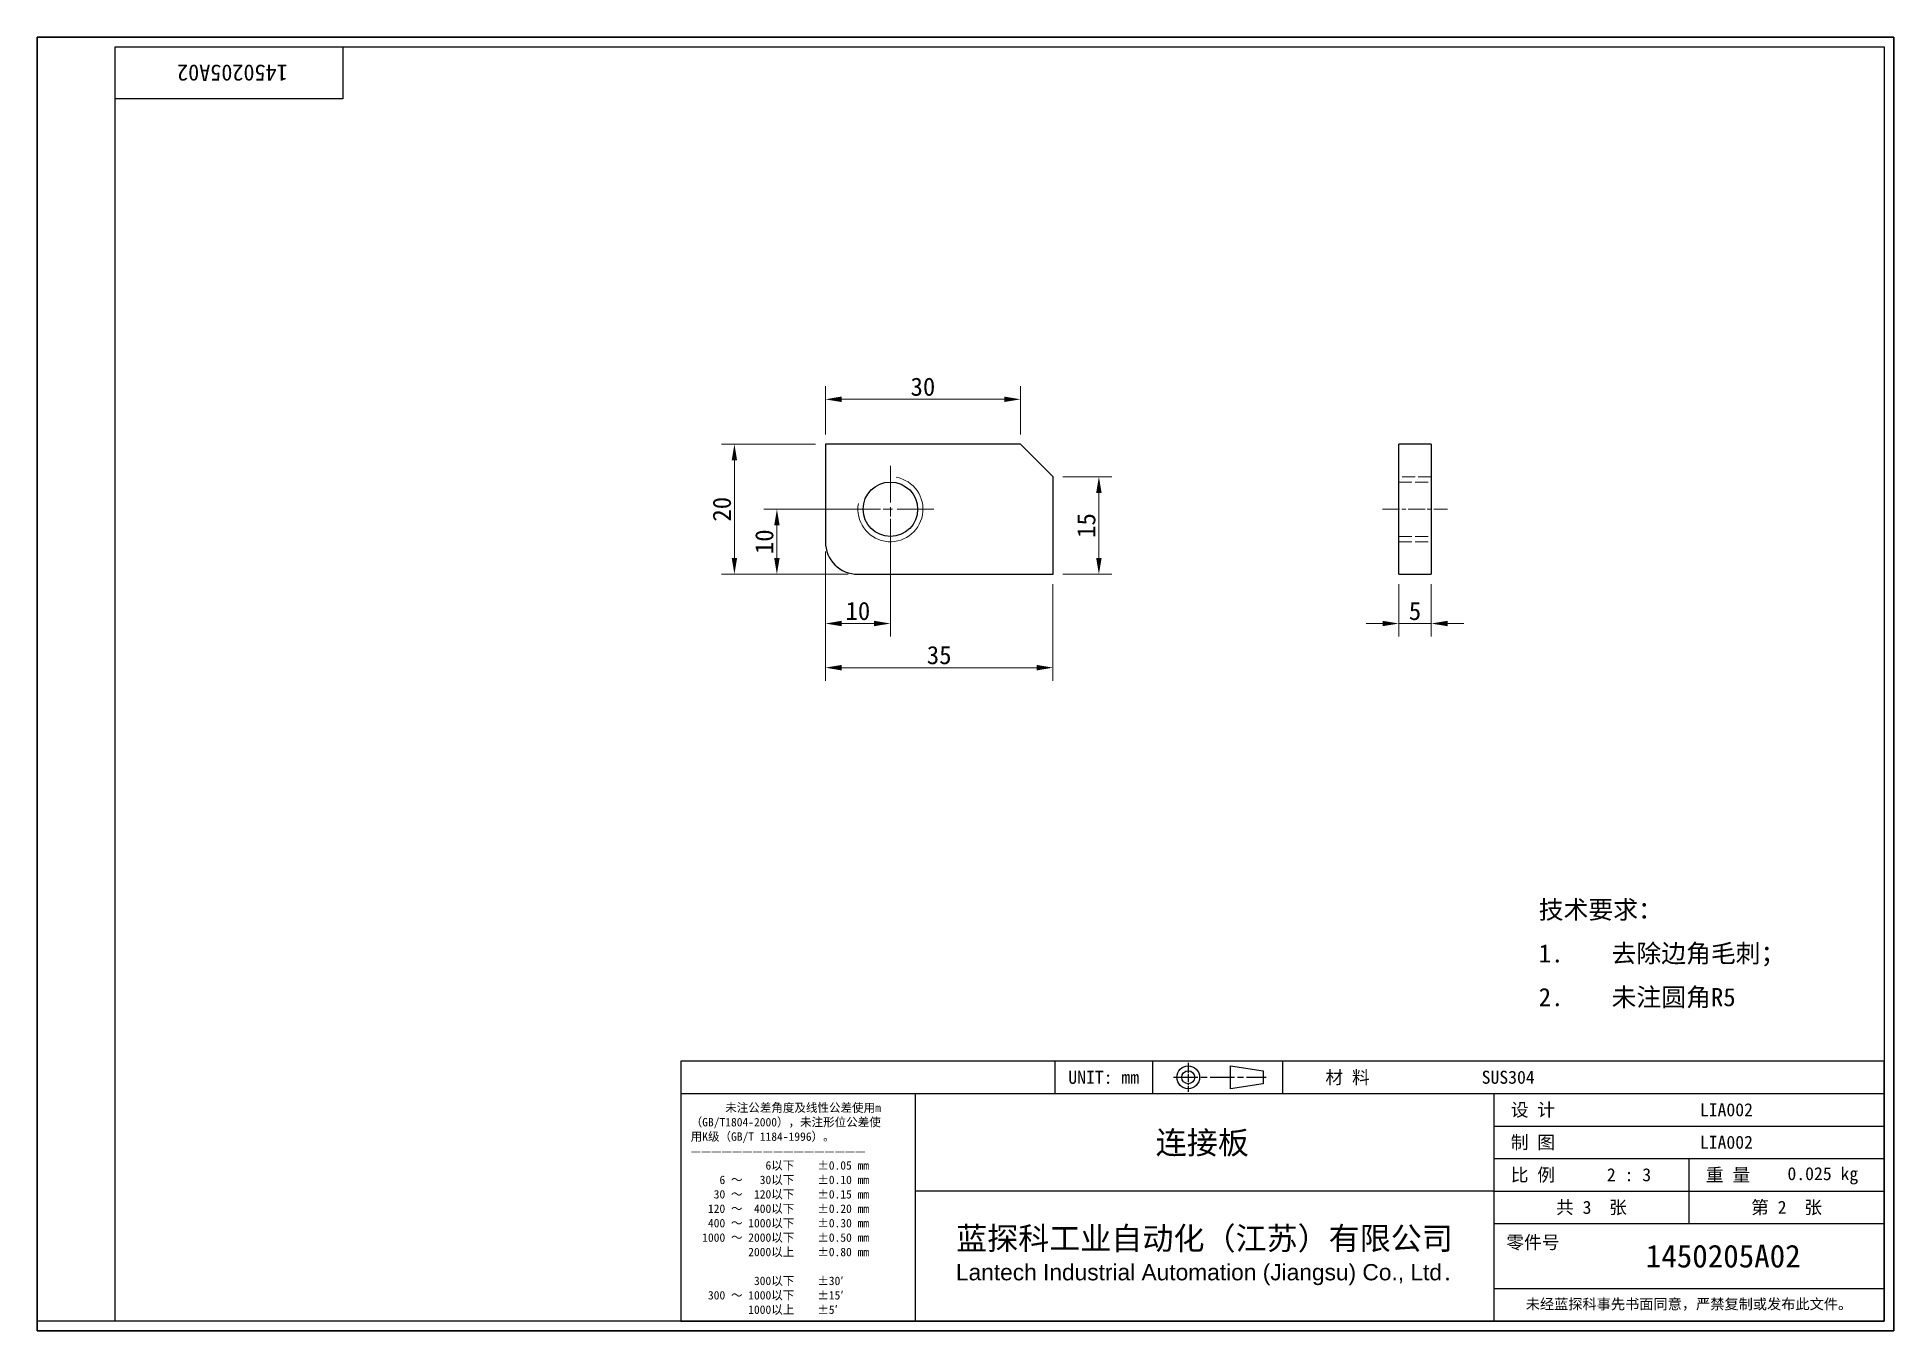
# Model space of a CAD drawing. Header units: millimetres. Extents: x 6 to 292, y 5 to 205.
import ezdxf
from ezdxf.enums import TextEntityAlignment as Align

# ---------------------------------------------------------------- set-up
doc = ezdxf.new("R2010")
doc.units = ezdxf.units.MM
doc.linetypes.add('CHAIN', pattern=[0.3543, 0.2362, -0.0295, 0.0591, -0.0295])
doc.linetypes.add('DASHED', pattern=[0.2067, 0.1654, -0.0413])
for name, color, linetype, lineweight in [('1', 7, 'Continuous', 18), ('可见 (ISO)', 7, 'Continuous', 25), ('可见窄的 (ISO)', 7, 'Continuous', 18), ('图框 (ISO)', 7, 'Continuous', 35), ('标题 (ISO)', 7, 'Continuous', 25)]:
    doc.layers.add(name, color=color, linetype=linetype, lineweight=lineweight)
for name, color, linetype, lineweight, true_color in [('中心标记 (ISO)', 1, 'CHAIN', 18, 0xff0000), ('中心线 (ISO)', 1, 'CHAIN', 18, 0xff0000), ('尺寸 (ISO)', 7, 'Continuous', 18, 0x008000), ('符号 (ISO)', 7, 'Continuous', 18, 0x008000), ('隐藏 (ISO)', 5, 'DASHED', 18, 0x0000ff)]:
    doc.layers.add(name, color=color, linetype=linetype, lineweight=lineweight, true_color=true_color)
doc.styles.add('文本样式164', font='SimSun.ttf')
doc.styles.add('文本样式165', font='SimSun.ttf')
doc.styles.add('文本样式74', font='SimSun.ttf')
doc.styles.add('最新国标', font='simfang.ttf')
doc.styles.add('注释文本 (ISO)', font='simfang.ttf')
doc.dimstyles.new('默认 (GB)', dxfattribs={"dimtxt": 2.8, "dimasz": 2.5, "dimexe": 2, "dimexo": 1.5, "dimgap": 0.5, "dimtad": 1, "dimtoh": 1, "dimdsep": 46, "dimtxsty": '最新国标', "dimcen": 0.09, "dimdle": 10, "dimclrd": 256, "dimclre": 256, "dimclrt": 256, "dimaunit": 1, "dimadec": 3, "dimazin": 2, "dimtfac": 0.535714, "dimtdec": 3, "dimtmove": 0, "dimatfit": 3, "dimfxl": 0, "dimtolj": 1, "dimlwd": -1, "dimlwe": -1, "dimarcsym": 0})

# ---------------------------------------------------------------- blocks, each defined once
blk = doc.blocks.new('图框 最新国标')
at = {"layer": '图框 (ISO)'}
for p, q in [((6, 7), (6, 204.5)), ((6, 204.5), (291.5, 204.5)), ((291.5, 204.5), (291.5, 5.5)), ((6, 7), (6, 5.5)), ((6, 7), (6, 5.5)), ((291.5, 5.5), (6, 5.5))]:
    blk.add_line(p, q, dxfattribs=at)
at = {"layer": '图框 (ISO)', "color": 7, "linetype": 'Continuous', "lineweight": 25}
for p, q in [((18, 203), (290, 203)), ((18, 7), (18, 203)), ((18, 203), (290, 203)), ((53, 203), (53, 195)), ((290, 203), (290, 7)), ((290, 203), (290, 7)), ((53, 195), (18, 195)), ((290, 7), (6, 7)), ((290, 7), (18, 7))]:
    blk.add_line(p, q, dxfattribs=at)
at = {"layer": '图框 (ISO)', "style": '文本样式74'}
blk.add_attdef('零件代号_001', (44.53, 200.25), '', height=2.5, rotation=180, dxfattribs=at)
blk = doc.blocks.new('标题栏 最新国标')
at = {"layer": '标题 (ISO)'}
for p, q in [((381.98, -183.84), (196.98, -183.84)), ((196.98, -183.84), (196.98, -223.84)), ((254.48, -183.84), (254.48, -188.84)), ((269.48, -183.84), (269.48, -188.84)), ((281.48, -188.09), (281.48, -184.59)), ((281.48, -184.59), (286.48, -185.34)), ((286.48, -185.34), (286.48, -187.34)), ((289.48, -183.84), (289.48, -188.84)), ((381.98, -223.84), (381.98, -183.84)), ((383.48, -183.84), (383.48, -225.34)), ((286.48, -187.34), (281.48, -188.09)), ((196.98, -188.84), (381.98, -188.84)), ((232.98, -188.84), (232.98, -223.84)), ((321.98, -188.84), (321.98, -223.84)), ((321.98, -193.84), (381.98, -193.84)), ((321.98, -198.84), (381.98, -198.84)), ((351.98, -198.84), (351.98, -208.84)), ((321.98, -203.84), (232.98, -203.84)), ((321.98, -203.84), (381.98, -203.84)), ((321.98, -208.84), (381.98, -208.84)), ((321.98, -218.84), (381.98, -218.84)), ((196.98, -223.84), (381.98, -223.84)), ((383.48, -225.34), (196.98, -225.34))]:
    blk.add_line(p, q, dxfattribs=at)
at = {"layer": '标题 (ISO)', "linetype": 'CHAIN', "ltscale": 5.000333}
blk.add_line((274.98, -184.09), (274.98, -188.59), dxfattribs=at)
at = {"layer": '标题 (ISO)', "linetype": 'CHAIN', "ltscale": 15.834605}
blk.add_line((272.73, -186.34), (286.98, -186.34), dxfattribs=at)
at = {"layer": '标题 (ISO)'}
for radius in [1.75, 1]:
    blk.add_circle((274.98, -186.34), radius, dxfattribs=at)
at = {"layer": '1', "style": '文本样式164'}
for s, p in [('UNIT: mm', (261.98, -186.34)), ('材 料', (299.48, -186.34)), ('设 计', (327.98, -191.34)), ('制 图', (327.98, -196.34)), ('比 例', (327.98, -201.34)), ('重 量', (357.98, -201.34)), ('共 3  张', (336.98, -206.34)), ('第 2  张', (366.98, -206.34))]:
    blk.add_text(s, height=2, dxfattribs=at).set_placement(p, align=Align.MIDDLE_CENTER)
at = {"layer": '标题 (ISO)', "style": '注释文本 (ISO)'}
for s, insert, char_height, attachment_point, line_spacing_factor in [('\\fSimSun|b0|i0;{\\H1.3000;      未注公差角度及线性公差使用m\\P}\\fSimSun|b0|i0;{\\H1.3000;（GB/T1804-2000），未注形位公差使\\P}\\fSimSun|b0|i0;{\\H1.3000;用K级（GB/T 1184-1996）。\\P}\\fSimSun|b0|i0;{\\H1.3000;—————————————————\\P}\\fSimSun|b0|i0;{\\H1.3000;             6以下    ±0.05 mm\\P}\\fSimSun|b0|i0;{\\H1.3000;     6 ～   30以下    ±0.10 mm\\P}\\fSimSun|b0|i0;{\\H1.3000;    30 ～  120以下    ±0.15 mm\\P}\\fSimSun|b0|i0;{\\H1.3000;   120 ～  400以下    ±0.20 mm\\P}\\fSimSun|b0|i0;{\\H1.3000;   400 ～ 1000以下    ±0.30 mm\\P}\\fSimSun|b0|i0;{\\H1.3000;  1000 ～ 2000以下    ±0.50 mm\\P}\\fSimSun|b0|i0;{\\H1.3000;          2000以上    ±0.80 mm\\P}\\fSimSun|b0|i0;{\\H1.3000;\\P}\\fSimSun|b0|i0;{\\H1.3000;           300以下    ±30′\\P}\\fSimSun|b0|i0;{\\H1.3000;   300 ～ 1000以下    ±15′\\P}\\fSimSun|b0|i0;{\\H1.3000;          1000以上    ±5′}', (198.48, -206.63), 1.3, 4, 1.023913), ('{\\fMicrosoft YaHei|b0|i0|c134|p34;\\H1.75x;蓝探科工业自动化（江苏）有限公司\\P\\fArial|b0|i0|c0|p34;\\H0.71429x;Lantech Industrial Automation (Jiangsu) Co., Ltd\\fFangSong|b0|i0|c134|p49;.\\H1.15195x; }', (277.48, -213.84), 2, 5, 0.978695)]:
    blk.add_mtext(s, dxfattribs=dict(at, insert=insert, char_height=char_height, attachment_point=attachment_point, line_spacing_factor=line_spacing_factor))
at = {"layer": '标题 (ISO)', "attachment_point": 5, "style": '注释文本 (ISO)'}
for s, insert, char_height in [('\\fFangSong|b0|i0;零件号', (327.98, -211.84), 2), ('\\fSimSun|b0|i0;{\\H1.6000;未经蓝探科事先书面同意，严禁复制或发布此文件。}', (351.98, -221.34), 1.6)]:
    blk.add_mtext(s, dxfattribs=dict(at, insert=insert, char_height=char_height))
at = {"layer": '标题 (ISO)'}
for tag, p, height, style in [('材料_001', (320.09, -187.33), 2, '注释文本 (ISO)'), ('设计人_001', (353.65, -192.33), 2, '注释文本 (ISO)'), ('库存编号_001', (269.98, -198.14), 3.5, '文本样式165'), ('设计人_001', (353.65, -197.33), 2, '注释文本 (ISO)'), ('视图比例_001', (339.35, -202.33), 2, '注释文本 (ISO)'), ('质量\\P3;_001', (367.12, -202.16), 2, '注释文本 (ISO)'), ('零件代号_001', (345.34, -215.59), 3.5, '文本样式165')]:
    blk.add_attdef(tag, p, '', height=height, dxfattribs=dict(at, style=style))
blk = doc.blocks.new('*D5')
at = {"layer": 'Defpoints', "color": 0, "transparency": 16777216}
for p in [(162.2, 136.88), (162.2, 121.88), (169.26, 121.88)]:
    blk.add_point(p, dxfattribs=at)
at = {"layer": '尺寸 (ISO)', "color": 116, "true_color": 0x00803f, "transparency": 16777216}
for p, q in [((163.7, 136.88), (171.26, 136.88)), ((169.26, 134.38), (169.26, 124.38)), ((163.7, 121.88), (171.26, 121.88))]:
    blk.add_line(p, q, dxfattribs=at)
for points in [[(168.84, 134.38), (169.68, 134.38), (169.26, 136.88)], [(168.84, 124.38), (169.68, 124.38), (169.26, 121.88)]]:
    blk.add_solid(points, dxfattribs=at)
at = {"layer": '尺寸 (ISO)', "transparency": 16777216, "insert": (167.34, 129.38), "char_height": 2.8, "attachment_point": 5, "rotation": 90, "style": '最新国标'}
blk.add_mtext('\\A1;15', dxfattribs=at)
blk = doc.blocks.new('*D6')
at = {"layer": 'Defpoints', "color": 0, "transparency": 16777216}
for p in [(127.2, 126.88), (162.2, 121.88), (162.2, 107.51)]:
    blk.add_point(p, dxfattribs=at)
at = {"layer": '尺寸 (ISO)', "color": 116, "true_color": 0x00803f, "transparency": 16777216}
for p, q in [((127.2, 125.38), (127.2, 105.51)), ((162.2, 120.38), (162.2, 105.51)), ((129.7, 107.51), (159.7, 107.51))]:
    blk.add_line(p, q, dxfattribs=at)
for points in [[(129.7, 107.93), (129.7, 107.09), (127.2, 107.51)], [(159.7, 107.93), (159.7, 107.09), (162.2, 107.51)]]:
    blk.add_solid(points, dxfattribs=at)
at = {"layer": '尺寸 (ISO)', "transparency": 16777216, "insert": (144.7, 109.43), "char_height": 2.8, "attachment_point": 5, "style": '最新国标'}
blk.add_mtext('\\A1;35', dxfattribs=at)
blk = doc.blocks.new('*D7')
at = {"layer": 'Defpoints', "color": 0, "transparency": 16777216}
for p in [(137.2, 131.88), (127.2, 126.88), (127.2, 114.3)]:
    blk.add_point(p, dxfattribs=at)
at = {"layer": '尺寸 (ISO)', "color": 116, "true_color": 0x00803f, "transparency": 16777216}
for p, q in [((137.2, 130.38), (137.2, 112.3)), ((127.2, 125.38), (127.2, 112.3)), ((134.7, 114.3), (129.7, 114.3))]:
    blk.add_line(p, q, dxfattribs=at)
for points in [[(129.7, 114.72), (129.7, 113.89), (127.2, 114.3)], [(134.7, 114.72), (134.7, 113.89), (137.2, 114.3)]]:
    blk.add_solid(points, dxfattribs=at)
at = {"layer": '尺寸 (ISO)', "transparency": 16777216, "insert": (132.2, 116.22), "char_height": 2.8, "attachment_point": 5, "style": '最新国标'}
blk.add_mtext('\\A1;10', dxfattribs=at)
blk = doc.blocks.new('*D8')
at = {"layer": 'Defpoints', "color": 0, "transparency": 16777216}
for p in [(137.2, 131.88), (119.75, 121.88), (132.2, 121.88)]:
    blk.add_point(p, dxfattribs=at)
at = {"layer": '尺寸 (ISO)', "color": 116, "true_color": 0x00803f, "transparency": 16777216}
for p, q in [((135.7, 131.88), (117.75, 131.88)), ((119.75, 129.38), (119.75, 124.38)), ((130.7, 121.88), (117.75, 121.88))]:
    blk.add_line(p, q, dxfattribs=at)
for points in [[(119.33, 129.38), (120.17, 129.38), (119.75, 131.88)], [(119.33, 124.38), (120.17, 124.38), (119.75, 121.88)]]:
    blk.add_solid(points, dxfattribs=at)
at = {"layer": '尺寸 (ISO)', "transparency": 16777216, "insert": (117.83, 126.88), "char_height": 2.8, "attachment_point": 5, "rotation": 90, "style": '最新国标'}
blk.add_mtext('\\A1;10', dxfattribs=at)
blk = doc.blocks.new('*D9')
at = {"layer": 'Defpoints', "color": 0, "transparency": 16777216}
for p in [(127.2, 141.88), (113.22, 121.88), (132.2, 121.88)]:
    blk.add_point(p, dxfattribs=at)
at = {"layer": '尺寸 (ISO)', "color": 116, "true_color": 0x00803f, "transparency": 16777216}
for p, q in [((125.7, 141.88), (111.22, 141.88)), ((113.22, 139.38), (113.22, 124.38)), ((130.7, 121.88), (111.22, 121.88))]:
    blk.add_line(p, q, dxfattribs=at)
for points in [[(112.8, 139.38), (113.63, 139.38), (113.22, 141.88)], [(112.8, 124.38), (113.63, 124.38), (113.22, 121.88)]]:
    blk.add_solid(points, dxfattribs=at)
at = {"layer": '尺寸 (ISO)', "transparency": 16777216, "insert": (111.3, 131.88), "char_height": 2.8, "attachment_point": 5, "rotation": 90, "style": '最新国标'}
blk.add_mtext('\\A1;20', dxfattribs=at)
blk = doc.blocks.new('*D10')
at = {"layer": 'Defpoints', "color": 0, "transparency": 16777216}
for p in [(127.2, 148.79), (127.2, 141.88), (157.2, 141.88)]:
    blk.add_point(p, dxfattribs=at)
at = {"layer": '尺寸 (ISO)', "color": 116, "true_color": 0x00803f, "transparency": 16777216}
for p, q in [((127.2, 143.38), (127.2, 150.79)), ((154.7, 148.79), (129.7, 148.79)), ((157.2, 143.38), (157.2, 150.79))]:
    blk.add_line(p, q, dxfattribs=at)
for points in [[(129.7, 149.21), (129.7, 148.37), (127.2, 148.79)], [(154.7, 149.21), (154.7, 148.37), (157.2, 148.79)]]:
    blk.add_solid(points, dxfattribs=at)
at = {"layer": '尺寸 (ISO)', "transparency": 16777216, "insert": (142.2, 150.71), "char_height": 2.8, "attachment_point": 5, "style": '最新国标'}
blk.add_mtext('\\A1;30', dxfattribs=at)
blk = doc.blocks.new('*D11')
at = {"layer": 'Defpoints', "color": 0, "transparency": 16777216}
for p in [(215.37, 121.88), (220.37, 121.88), (220.37, 114.3)]:
    blk.add_point(p, dxfattribs=at)
at = {"layer": '尺寸 (ISO)', "color": 116, "true_color": 0x00803f, "transparency": 16777216}
for p, q in [((215.37, 120.38), (215.37, 112.3)), ((220.37, 120.38), (220.37, 112.3)), ((212.87, 114.3), (210.37, 114.3)), ((215.37, 114.3), (220.37, 114.3)), ((222.87, 114.3), (225.37, 114.3))]:
    blk.add_line(p, q, dxfattribs=at)
for points in [[(212.87, 114.72), (212.87, 113.89), (215.37, 114.3)], [(222.87, 114.72), (222.87, 113.89), (220.37, 114.3)]]:
    blk.add_solid(points, dxfattribs=at)
at = {"layer": '尺寸 (ISO)', "transparency": 16777216, "insert": (217.87, 116.22), "char_height": 2.8, "attachment_point": 5, "style": '最新国标'}
blk.add_mtext('\\A1;5', dxfattribs=at)

msp = doc.modelspace()

# ---------------------------------------------------------------- linework, layer by layer
at = {"layer": '中心标记 (ISO)', "ltscale": 23.990969}
for p, q in [((137.205, 138.568), (137.205, 125.192)), ((143.893, 131.88), (130.517, 131.88))]:
    msp.add_line(p, q, dxfattribs=at)
at = {"layer": '中心线 (ISO)', "ltscale": 11.111974}
msp.add_line((212.874, 131.88), (222.874, 131.88), dxfattribs=at)
at = {"layer": '可见 (ISO)'}
for p, q in [((157.205, 141.88), (127.205, 141.88)), ((127.205, 141.88), (127.205, 126.88)), ((157.205, 141.88), (162.205, 136.88)), ((220.374, 141.88), (215.374, 141.88)), ((215.374, 126.88), (215.374, 141.88)), ((220.374, 141.88), (220.374, 126.88)), ((162.205, 121.88), (162.205, 136.88)), ((215.374, 121.88), (215.374, 126.88)), ((220.374, 126.88), (220.374, 121.88)), ((132.205, 121.88), (162.205, 121.88)), ((215.374, 121.88), (220.374, 121.88))]:
    msp.add_line(p, q, dxfattribs=at)
msp.add_circle((137.205, 131.88), 4.188, dxfattribs=at)
msp.add_arc((132.205, 126.88), 5, 180, 270, dxfattribs=at)
at = {"layer": '可见窄的 (ISO)'}
msp.add_arc((137.205, 131.88), 5, 170, 80, dxfattribs=at)
at = {"layer": '隐藏 (ISO)', "ltscale": 12.094824}
for p, q in [((220.374, 136.88), (215.374, 136.88)), ((215.374, 136.068), (220.374, 136.068)), ((215.374, 127.692), (220.374, 127.692)), ((215.374, 126.88), (220.374, 126.88))]:
    msp.add_line(p, q, dxfattribs=at)

# ---------------------------------------------------------------- block references
msp.add_blockref('图框 最新国标', (0, 0)).add_auto_attribs({'零件代号_001': '1450205A02'})
ref = msp.add_blockref('标题栏 最新国标', (-91.983, 230.844))
ref.add_attrib('零件代号_001', '1450205A02', (253.359, 15.25), dxfattribs={"layer": '标题 (ISO)', "height": 3.5, "style": '文本样式165'})
ref.add_attrib('库存编号_001', '连接板', (178.001, 32.701), dxfattribs={"layer": '标题 (ISO)', "height": 3.5, "style": '文本样式165'})
ref.add_attrib('质量\\P3;_001', '0.025 kg', (275.137, 28.683), dxfattribs={"layer": '标题 (ISO)', "height": 2, "style": '注释文本 (ISO)'})
ref.add_attrib('视图比例_001', '2 : 3', (247.371, 28.517), dxfattribs={"layer": '标题 (ISO)', "height": 2, "style": '注释文本 (ISO)'})
ref.add_attrib('设计人_001', 'LIA002', (261.669, 38.511), dxfattribs={"layer": '标题 (ISO)', "height": 2, "style": '注释文本 (ISO)'})
ref.add_attrib('设计人_001', 'LIA002', (261.669, 33.511), dxfattribs={"layer": '标题 (ISO)', "height": 2, "style": '注释文本 (ISO)'})
ref.add_attrib('材料_001', 'SUS304', (228.111, 43.511), dxfattribs={"layer": '标题 (ISO)', "height": 2, "style": '注释文本 (ISO)'})

# ---------------------------------------------------------------- texts
at = {"layer": '符号 (ISO)', "insert": (236.887, 63.398), "char_height": 2.8, "width": 37.74269, "attachment_point": 4, "line_spacing_factor": 1.441304, "style": '注释文本 (ISO)'}
msp.add_mtext('\\f仿宋_GB2312|b0|i0;{\\H2.8000;技术要求：\\P}\\f仿宋_GB2312|b0|i0;{\\H2.8000;1.^I}\\f仿宋_GB2312|b0|i0;{\\H2.8000;去除边角毛刺；\\P}\\fFangSong|b0|i0;{\\H2.8000;2.^I}\\f仿宋_GB2312|b0|i0;{\\H2.8000;未注圆角R5}', dxfattribs=at)

# ---------------------------------------------------------------- dimensions: what is measured, and where the dimension line sits
at = {"layer": '尺寸 (ISO)', "color": 116, "true_color": 0x00803f}
for base, p1, p2, angle, override, picture, middle in [((127.205, 148.791), (157.205, 141.88), (127.205, 141.88), 180, {"dimgap": 0.5, "dimtoh": 0, "dimdec": 2, "dimtol": 0, "dimlim": 0, "dimtp": 0, "dimtm": 0, "dimtdec": 3, "dimtofl": 0, "dimatfit": 1}, '*D10', (142.205, 148.791)), ((113.218, 121.88), (127.205, 141.88), (132.205, 121.88), 90, {"dimgap": 0.5, "dimtoh": 0, "dimdec": 2, "dimtol": 0, "dimlim": 0, "dimtp": 0, "dimtm": 0, "dimtdec": 3, "dimtofl": 0, "dimatfit": 1}, '*D9', (113.218, 131.88)), ((169.26, 121.88), (162.205, 136.88), (162.205, 121.88), 90, {"dimgap": 0.5, "dimtoh": 0, "dimdec": 2, "dimtol": 0, "dimlim": 0, "dimtp": 0, "dimtm": 0, "dimtdec": 3, "dimtofl": 0, "dimatfit": 1}, '*D5', (169.26, 129.38)), ((119.75, 121.88), (137.205, 131.88), (132.205, 121.88), 270, {"dimgap": 0.5, "dimtoh": 0, "dimdec": 2, "dimtol": 0, "dimlim": 0, "dimtp": 0, "dimtm": 0, "dimtdec": 3, "dimtofl": 0, "dimatfit": 1}, '*D8', (119.75, 126.88)), ((127.205, 114.304), (137.205, 131.88), (127.205, 126.88), 180, {"dimgap": 0.5, "dimtoh": 0, "dimdec": 2, "dimtol": 0, "dimlim": 0, "dimtp": 0, "dimtm": 0, "dimtdec": 3, "dimtofl": 0, "dimatfit": 1}, '*D7', (132.205, 114.304)), ((220.374, 114.304), (215.374, 121.88), (220.374, 121.88), 180, {"dimgap": 0.5, "dimtoh": 0, "dimdec": 2, "dimtol": 0, "dimlim": 0, "dimtp": 0, "dimtm": 0, "dimtdec": 3, "dimtofl": 1, "dimatfit": 1}, '*D11', (217.874, 114.304))]:
    dim = msp.add_linear_dim(base=base, p1=p1, p2=p2, angle=angle, dimstyle='默认 (GB)', override=override, dxfattribs=at)
    dim.commit()
    dim.dimension.update_dxf_attribs({"geometry": picture, "text_midpoint": middle, "dimtype": 160})
dim = msp.add_linear_dim(base=(162.205, 107.511), p1=(127.205, 126.88), p2=(162.205, 121.88), dimstyle='默认 (GB)', override={"dimgap": 0.5, "dimtoh": 0, "dimdec": 2, "dimtol": 0, "dimlim": 0, "dimtp": 0, "dimtm": 0, "dimtdec": 3, "dimtofl": 0, "dimatfit": 1}, dxfattribs=at)
dim.commit()
dim.dimension.update_dxf_attribs({"geometry": '*D6', "text_midpoint": (144.705, 107.511), "dimtype": 160})

doc.saveas('drawing.dxf')
